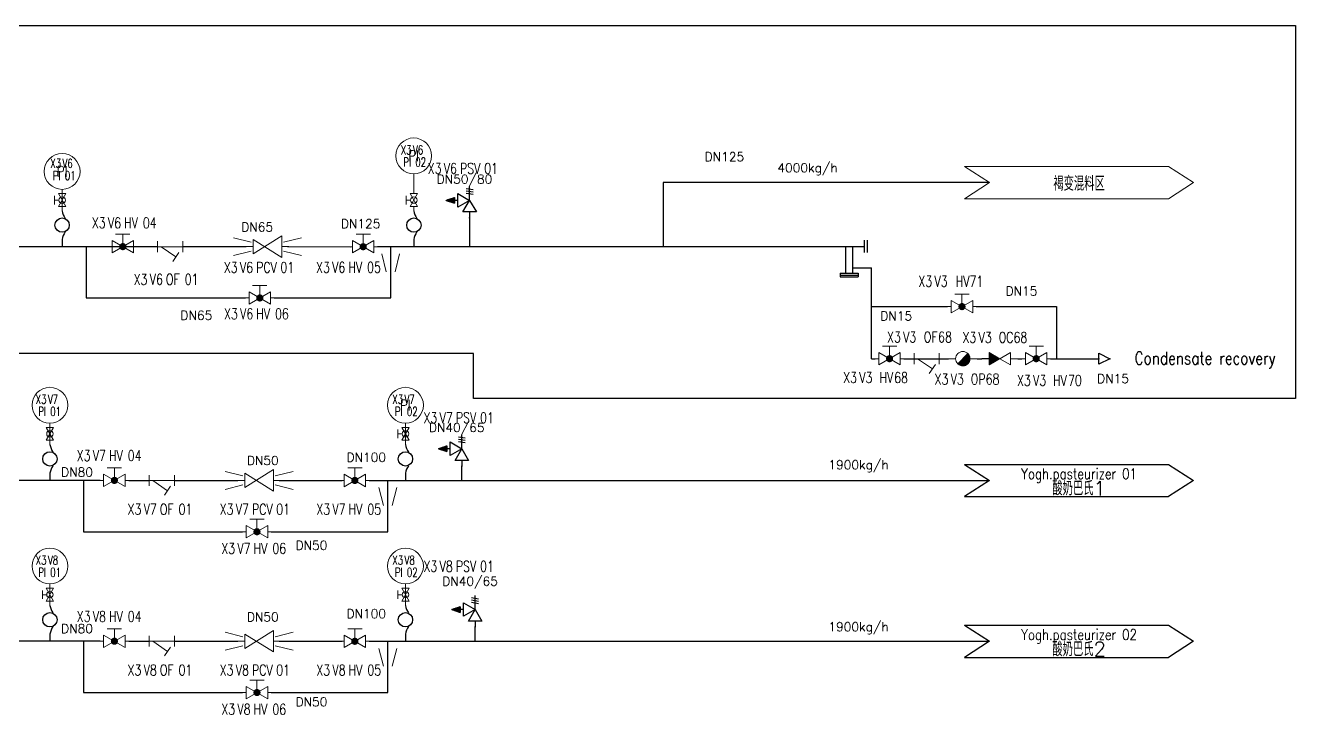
# Model space of a CAD drawing. Header units: inches. Extents: x 12135 to 13221, y 17278 to 18154.
# Drawn here: x 12866.3 to 13221.1, y 17861.3 to 18053.8 of the extents above; entities that cross this region are included whole.
import ezdxf
from ezdxf.enums import TextEntityAlignment as Align

# ---------------------------------------------------------------- set-up
doc = ezdxf.new("R2010")
doc.units = ezdxf.units.IN
doc.header["$MEASUREMENT"] = 0
doc.linetypes.add('ACAD_ISO02W100', pattern=[15, 12, -3])
for name, color, linetype in [('20 Pipe Steam Industrial', 231, 'Continuous'), ('Materiel divers', 7, 'Continuous'), ('MATERIEL-DIVERS', 7, 'Continuous'), ('PHASE I', 8, 'Continuous'), ('REPERES', 7, 'Continuous'), ('Steam pipe', 231, 'Continuous'), ('techn-data', 7, 'Continuous'), ('TEXTES', 7, 'Continuous'), ('TXT_FR', 7, 'Continuous'), ('VALVE', 5, 'Continuous')]:
    doc.layers.add(name, color=color, linetype=linetype)
for name, color, linetype, lineweight in [('31 Equipment', 7, 'Continuous', 9), ('33 Instruments Labels', 7, 'Continuous', 9), ('40 TXT Data', 7, 'Continuous', 9), ('61 Revision Cloud', 1, 'Continuous', 9)]:
    doc.layers.add(name, color=color, linetype=linetype, lineweight=lineweight)
doc.layers.get('REPERES').off()
doc.styles.add('ROMANC', font='romanc')
doc.styles.add('ROMANS', font='ROMANS.SHX')
doc.styles.add('USER1', font='TXT.SHX', dxfattribs={"bigfont": 'gbcbig.shx'})

# ---------------------------------------------------------------- blocks, each defined once
blk = doc.blocks.new('VALV-PRV')
at = {"layer": 'MATERIEL-DIVERS'}
h = blk.add_hatch(dxfattribs=at)
h.set_pattern_fill('ANSI37', color=256, scale=0.01, style=0)
h.set_pattern_definition([(45, (0, 0), (-0.02245064, 0.02245064), []), (135, (0, 0), (-0.02245064, -0.02245064), [])])
edge = h.paths.add_edge_path()
edge.add_line((6.53, 4.87), (4.21, 4.08))
edge.add_line((4.21, 5.66), (4.21, 4.08))
edge.add_line((6.53, 4.87), (4.21, 5.66))
at = {"color": 7}
for p, q in [((-0.97, 7.8), (0.98, 8.12)), ((-0.97, 7.15), (0.98, 7.47)), ((0, 4.87), (0, 8.77)), ((0.98, 8.12), (0.98, 8.12)), ((0.98, 7.47), (0.98, 7.47)), ((0, 4.87), (-1.88, 1.62)), ((-0.97, 6.5), (0.98, 6.82)), ((3.25, 6.75), (0, 4.87)), ((0, 4.87), (3.25, 3)), ((1.88, 1.62), (0, 4.87)), ((0.98, 6.82), (0.98, 6.82)), ((3.25, 3), (3.25, 6.75)), ((3.25, 4.87), (4.21, 4.87)), ((4.21, 5.66), (4.21, 4.08)), ((6.53, 4.87), (4.21, 5.66)), ((6.53, 4.87), (4.21, 4.08)), ((-1.88, 1.62), (1.88, 1.62)), ((0, 1.62), (0, 0))]:
    blk.add_line(p, q, dxfattribs=at)
at = {"color": 7, "extrusion": (0, -1, 0)}
blk.add_point((0, 0), dxfattribs=at)
blk = doc.blocks.new('APV-INS-M-L-PI')
at = {"layer": '31 Equipment', "color": 7}
blk.add_line((0, -5), (0, -10), dxfattribs=at)
blk.add_circle((0, 0), 5, dxfattribs=at)
at = {"layer": '33 Instruments Labels', "style": 'ROMANS', "width": 0.8, "flags": 8}
blk.add_attdef('PI', text='', height=3, dxfattribs=at).set_placement((0, 0), align=Align.MIDDLE)
blk = doc.blocks.new('LYRE')
blk.add_line((0, 2), (0, 0))
blk.add_circle((0, 6), 2)
for centre, start, end in [((5.64, 11), 190.0607, 212.9052), ((5.64, 1), 147.0948, 169.9393)]:
    blk.add_arc(centre, 5.72, start, end)
blk = doc.blocks.new('APV-FCE-REDV-GEN-1')
at = {"layer": '31 Equipment', "linetype": 'ACAD_ISO02W100', "ltscale": 38}
for p, q in [((-4, 0), (-6, 0)), ((4, 0), (6, 0))]:
    blk.add_line(p, q, dxfattribs=at)
at = {"layer": '31 Equipment', "color": 7}
for p, q in [((4, 3), (-4, -2)), ((-4, 2), (4, -3)), ((-4, -2), (-4, 2)), ((4, -3), (4, 3))]:
    blk.add_line(p, q, dxfattribs=at)
blk = doc.blocks.new('APV-FILT-GEN-Y-1')
at = {"layer": '31 Equipment'}
for p, q in [((-3.5, -1.5), (-3.5, 1.5)), ((-3.5, 0), (3.5, 0)), ((-2.5, 0), (1.6, -2.87)), ((3.5, 1.5), (3.5, -1.5)), ((2.46, -1.64), (0.74, -4.1))]:
    blk.add_line(p, q, dxfattribs=at)
blk = doc.blocks.new('APV-VLVM-SEAT-2WAY-1')
at = {"layer": '31 Equipment', "ltscale": 38}
for p, q in [((-3, 0), (-4, 0)), ((3, 0), (4, 0))]:
    blk.add_line(p, q, dxfattribs=at)
at = {"layer": '31 Equipment'}
for p, q in [((-3, 1.734), (-3, -1.734)), ((-3, -1.734), (3, 1.734)), ((3, -1.734), (-3, 1.734)), ((-2, 3.5), (2, 3.5)), ((0, 1), (0, 3.5)), ((3, 1.734), (3, -1.734))]:
    blk.add_line(p, q, dxfattribs=at)
at = {"layer": '31 Equipment', "const_width": 1}
blk.add_lwpolyline([(-0.5, 0, 1), (0.5, 0, 1)], format="xyb", close=True, dxfattribs=at)
blk = doc.blocks.new('APV-FCE-GEN-REDCON-1')
at = {"layer": '31 Equipment', "color": 7}
for p, q in [((-2.5, 2.5), (2.5, 1.25)), ((2.5, 1.25), (2.5, 1.25)), ((2.5, -1.25), (-2.5, -2.5))]:
    blk.add_line(p, q, dxfattribs=at)
blk = doc.blocks.new('VERS2')
at = {"color": 7}
for p, q in [((-25, 4.49), (-32, 0)), ((32, 4.49), (-25, 4.49)), ((32, 4.49), (25, 0)), ((-32, 0), (-25, -4.49)), ((25, 0), (32, -4.49)), ((32, -4.49), (-25, -4.49))]:
    blk.add_line(p, q, dxfattribs=at)
at = {"layer": 'MATERIEL-DIVERS'}
blk.add_line((0, 0), (0, 0), dxfattribs=at)
at = {"color": 7, "style": 'ROMANS', "width": 0.8}
for tag, p in [('VERS', (0, 0.37)), ('DEST', (0, -3.63))]:
    blk.add_attdef(tag, text='', height=3, dxfattribs=at).set_placement(p, align=Align.CENTER)
blk = doc.blocks.new('APV-SIGN-ARW-DWG-1')
at = {"layer": '31 Equipment'}
for p, q in [((-32, 4.49), (25, 4.49)), ((-32, 4.49), (-25, 0)), ((25, 4.49), (32, 0)), ((-25, 0), (-32, -4.49)), ((32, 0), (25, -4.49)), ((-32, -4.49), (25, -4.49))]:
    blk.add_line(p, q, dxfattribs=at)
at = {"layer": '31 Equipment', "style": 'ROMANS', "width": 0.8}
for tag, p in [('TEXT1', (0, 0.37)), ('TEXT2', (0, -3.63))]:
    blk.add_attdef(tag, text='', height=3, dxfattribs=at).set_placement(p, align=Align.CENTER)
blk = doc.blocks.new('REPNORM')
at = {"layer": 'TEXTES', "style": 'ROMANS', "width": 0.75}
for tag, p in [('ZONE', (-9.75, -1.25)), ('SOUSZONE', (-5.25, -1.25)), ('ELEMENT', (0, -1.25)), ('NUM', (4.5, -1.25))]:
    blk.add_attdef(tag, p, '', height=3, dxfattribs=at)
blk = doc.blocks.new('REPINS2')
at = {"layer": 'TEXTES', "style": 'ROMANS', "width": 0.7}
for tag, p in [('ZONE', (-3.35, 0.8)), ('SOUSZONE', (0.05, 0.8)), ('NUM', (0.7, -2.6))]:
    blk.add_attdef(tag, p, '', height=2.5, dxfattribs=at)
blk.add_attdef('ELEMENT', text='', height=2.5, dxfattribs=at).set_placement((-1.56, -2.59), align=Align.CENTER)
blk = doc.blocks.new('APV-FCE-GEN-STMTRAP-1')
at = {"layer": '31 Equipment'}
h = blk.add_hatch(dxfattribs=at)
h.set_pattern_fill('ANSI31', color=256, scale=0.01, style=0)
h.set_pattern_definition([(45, (-4, 0), (-0.02245064, 0.02245064), [])])
h.paths.add_polyline_path([(1.41, 1.42), (-1.42, -1.41, 1.002832)])
at = {"layer": '31 Equipment', "linetype": 'ACAD_ISO02W100', "ltscale": 38}
for p, q in [((-2, 0), (-4, 0)), ((2, 0), (4, 0))]:
    blk.add_line(p, q, dxfattribs=at)
at = {"layer": '31 Equipment', "color": 7}
blk.add_line((1.41, 1.42), (-1.42, -1.41), dxfattribs=at)
for start, end in [(45.2431, 224.7569), (224.8381, 45.1623)]:
    blk.add_arc((0, 0), 2, start, end, dxfattribs=at)
blk = doc.blocks.new('APV-FCE-NRV-GEN-1')
at = {"layer": '31 Equipment'}
h = blk.add_hatch(dxfattribs=at)
h.set_pattern_fill('ANSI31', color=256, scale=0.01, style=0)
h.set_pattern_definition([(45, (0, 0), (-0.02245064, 0.02245064), [])])
h.paths.add_polyline_path([(3, 1.75), (3, -1.75), (0, 0)])
at = {"layer": '31 Equipment', "linetype": 'ACAD_ISO02W100', "ltscale": 38}
for p, q in [((-3, 0), (-5, 0)), ((0, 0), (-3, 1.75)), ((-3, 1.75), (-3, -1.75)), ((0, 0), (-3, -1.75)), ((0, 0), (3, 1.75)), ((0, 0), (3, -1.75)), ((3, 1.75), (3, -1.75)), ((3, 0), (5, 0))]:
    blk.add_line(p, q, dxfattribs=at)
blk = doc.blocks.new('FLE23-A')
at = {"color": 7}
for p, q in [((0, 1.5), (-3, 0)), ((-3, 0), (0, -1.5)), ((0, -1.5), (0, 1.5))]:
    blk.add_line(p, q, dxfattribs=at)
at = {"layer": 'MATERIEL-DIVERS', "color": 7, "extrusion": (-1, 0, 0)}
blk.add_point((-3, 0), dxfattribs=at)
at = {"layer": 'MATERIEL-DIVERS', "color": 2}
for p in [(-3, 0), (0, 0)]:
    blk.add_point(p, dxfattribs=at)
at = {"layer": 'MATERIEL-DIVERS', "color": 7, "extrusion": (1, 0, 0)}
blk.add_point((0, 0), dxfattribs=at)

msp = doc.modelspace()

# ---------------------------------------------------------------- linework, layer by layer
at = {"layer": '20 Pipe Steam Industrial', "ltscale": 2}
for p, q in [((13100.56, 17993.87, 0), (13100.56, 17990.35, 0)), ((13100.56, 17993.87, 0), (13100.56, 17990.35, 0)), ((13101.41, 17993.87, 0), (13101.41, 17990.35, 0)), ((13101.41, 17993.87, 0), (13101.41, 17990.35, 0))]:
    msp.add_line(p, q, dxfattribs=at)
at = {"layer": '31 Equipment'}
for p, q in [((12874.47, 18003.83, 0), (12874.47, 18006.23, 0)), ((12877.61, 18003.23, 0), (12875.53, 18006.83, 0)), ((12875.53, 18006.83, 0), (12877.61, 18006.83, 0)), ((12877.61, 18006.83, 0), (12875.53, 18003.23, 0)), ((12972.71, 18003.83, 0), (12972.71, 18006.23, 0)), ((12975.85, 18003.23, 0), (12973.77, 18006.83, 0)), ((12973.77, 18006.83, 0), (12975.85, 18006.83, 0)), ((12975.85, 18006.83, 0), (12973.77, 18003.23, 0)), ((12875.67, 18005.03, 0), (12874.47, 18005.03, 0)), ((12875.53, 18003.23, 0), (12877.61, 18003.23, 0)), ((12973.91, 18005.03, 0), (12972.71, 18005.03, 0)), ((12973.77, 18003.23, 0), (12975.85, 18003.23, 0)), ((12874.2, 17937.93, 0), (12872.12, 17941.53, 0)), ((12872.12, 17941.53, 0), (12874.2, 17941.53, 0)), ((12874.2, 17941.53, 0), (12872.12, 17937.93, 0)), ((12970.37, 17938.53, 0), (12970.37, 17940.93, 0)), ((12971.57, 17939.73, 0), (12970.37, 17939.73, 0)), ((12973.51, 17937.93, 0), (12971.43, 17941.53, 0)), ((12971.43, 17941.53, 0), (12973.51, 17941.53, 0)), ((12973.51, 17941.53, 0), (12971.43, 17937.93, 0)), ((12872.12, 17937.93, 0), (12874.2, 17937.93, 0)), ((12971.43, 17937.93, 0), (12973.51, 17937.93, 0)), ((12871.06, 17893.6, 0), (12871.06, 17896, 0)), ((12874.2, 17893, 0), (12872.12, 17896.6, 0)), ((12872.12, 17896.6, 0), (12874.2, 17896.6, 0)), ((12874.2, 17896.6, 0), (12872.12, 17893, 0)), ((12970.37, 17893.6, 0), (12970.37, 17896, 0)), ((12973.51, 17893, 0), (12971.43, 17896.6, 0)), ((12971.43, 17896.6, 0), (12973.51, 17896.6, 0)), ((12973.51, 17896.6, 0), (12971.43, 17893, 0)), ((12872.26, 17894.8, 0), (12871.06, 17894.8, 0)), ((12872.12, 17893, 0), (12874.2, 17893, 0)), ((12971.57, 17894.8, 0), (12970.37, 17894.8, 0)), ((12971.43, 17893, 0), (12973.51, 17893, 0))]:
    msp.add_line(p, q, dxfattribs=at)
at = {"layer": '31 Equipment', "ltscale": 38}
for p, q in [((12876.57, 18006.83, 0), (12876.57, 18007.43, 0)), ((12974.81, 18006.83, 0), (12974.81, 18007.43, 0)), ((12876.57, 18003.23, 0), (12876.57, 18002.03, 0)), ((12974.81, 18003.23, 0), (12974.81, 18002.03, 0)), ((12873.16, 17941.53, 0), (12873.16, 17942.13, 0)), ((12972.47, 17941.53, 0), (12972.47, 17942.13, 0)), ((12873.16, 17937.93, 0), (12873.16, 17936.73, 0)), ((12972.47, 17937.93, 0), (12972.47, 17936.73, 0)), ((12873.16, 17896.6, 0), (12873.16, 17897.2, 0)), ((12972.47, 17896.6, 0), (12972.47, 17897.2, 0)), ((12873.16, 17893, 0), (12873.16, 17891.8, 0)), ((12972.47, 17893, 0), (12972.47, 17891.8, 0))]:
    msp.add_line(p, q, dxfattribs=at)
at = {"layer": '31 Equipment'}
for centre in [(12876.57, 18005.03, 0), (12974.81, 18005.03, 0), (12873.16, 17939.73, 0), (12972.47, 17939.73, 0), (12873.16, 17894.8, 0), (12972.47, 17894.8, 0)]:
    msp.add_circle(centre, 0.9, dxfattribs=at)
at = {"layer": '61 Revision Cloud'}
msp.add_line((13097.41, 17986.15, 0), (13097.41, 17984.65, 0), dxfattribs=at)
at = {"layer": 'PHASE I'}
msp.add_lwpolyline([(12689.11, 17962.15), (12689.11, 18053.83), (13221.11, 18053.83), (13221.11, 17949.58), (12991.48, 17949.58), (12991.48, 17962.15), (12689.11, 17962.15)], dxfattribs=at)
at = {"layer": 'Steam pipe'}
for p, q in [((13058.88, 18009.91, 0), (13044.43, 18009.91, 0)), ((13044.43, 18009.91, 0), (13044.43, 17992.07, 0)), ((13135.63, 18009.91, 0), (13058.88, 18009.91, 0)), ((12990.39, 18000.09, 0), (12990.39, 17992.01, 0)), ((12801.64, 17992.03, 0), (12903.25, 17992.03, 0)), ((12883.3, 17992.03, 0), (12883.3, 17977.7, 0)), ((12910.25, 17992.03, 0), (12927.96, 17992.03, 0)), ((12939.52, 17992.03, 0), (12957.17, 17992.01, 0)), ((13100.56, 17992.01, 0), (12964.67, 17992.01, 0)), ((12968.34, 17977.69, 0), (12968.34, 17992.01, 0)), ((13095.41, 17992.01, 0), (13095.41, 17984.65, 0)), ((13097.41, 17984.65, 0), (13097.41, 17992.01, 0)), ((13097.41, 17986.15, 0), (13102.63, 17986.12, 0)), ((13102.63, 17960.73, 0), (13102.63, 17986.12, 0)), ((13093.9, 17984.65, 0), (13096.4, 17984.65, 0)), ((13093.9, 17984.65, 0), (13093.9, 17983.57, 0)), ((13093.9, 17984.09, 0), (13098.9, 17984.09, 0)), ((13093.9, 17983.57, 0), (13096.4, 17983.57, 0)), ((13096.4, 17984.65, 0), (13098.9, 17984.65, 0)), ((13096.4, 17983.57, 0), (13098.9, 17983.57, 0)), ((13098.9, 17984.65, 0), (13098.9, 17983.57, 0)), ((12883.3, 17977.69, 0), (12927.78, 17977.69, 0)), ((12935.78, 17977.69, 0), (12968.34, 17977.69, 0)), ((13102.63, 17975.28, 0), (13123.92, 17975.28, 0)), ((13131.92, 17975.28, 0), (13154.34, 17975.28, 0)), ((13154.34, 17975.28, 0), (13154.34, 17960.73, 0)), ((13102.63, 17960.73, 0), (13103.69, 17960.73, 0)), ((13111.69, 17960.73, 0), (13124.15, 17960.73, 0)), ((13132.15, 17960.73, 0), (13133.48, 17960.73, 0)), ((13135.48, 17960.73, 0), (13133.48, 17960.73, 0)), ((13143.48, 17960.73, 0), (13144.66, 17960.73, 0)), ((13152.66, 17960.73, 0), (13166.19, 17960.73, 0)), ((12988.22, 17926.71, 0), (12988.22, 17930.71, 0)), ((12887.17, 17926.73, 0), (12835.81, 17926.73, 0)), ((12882.51, 17926.72, 0), (12882.51, 17912.39, 0)), ((12895.17, 17926.73, 0), (12900.91, 17926.73, 0)), ((12907.91, 17926.73, 0), (12925.62, 17926.73, 0)), ((12937.17, 17926.73, 0), (12954.83, 17926.71, 0)), ((12962.33, 17926.71, 0), (13135.63, 17926.71, 0)), ((12967.55, 17912.39, 0), (12967.55, 17926.71, 0)), ((12882.51, 17912.39, 0), (12926.99, 17912.39, 0)), ((12934.99, 17912.39, 0), (12967.55, 17912.39, 0)), ((12991.94, 17881.78, 0), (12991.94, 17885.78, 0)), ((12887.17, 17881.8, 0), (12851.8, 17881.8, 0)), ((12882.51, 17881.79, 0), (12882.51, 17867.46, 0)), ((12895.17, 17881.8, 0), (12900.91, 17881.8, 0)), ((12907.91, 17881.8, 0), (12925.62, 17881.8, 0)), ((12937.17, 17881.8, 0), (12954.83, 17881.78, 0)), ((12962.33, 17881.78, 0), (13135.63, 17881.78, 0)), ((12967.55, 17867.46, 0), (12967.55, 17881.78, 0)), ((12882.51, 17867.46, 0), (12926.99, 17867.46, 0)), ((12934.99, 17867.46, 0), (12967.55, 17867.46, 0))]:
    msp.add_line(p, q, dxfattribs=at)

# ---------------------------------------------------------------- block references
at = {"layer": 'Materiel divers', "color": 9, "xscale": -1}
msp.add_blockref('FLE23-A', (13166.19, 17960.73, 0), dxfattribs=at)
at = {"layer": 'MATERIEL-DIVERS'}
for p in [(12974.77, 18017.39, 0), (12876.57, 18013.03, 0), (12972.47, 17947.73, 0)]:
    msp.add_blockref('APV-INS-M-L-PI', p, dxfattribs=at).add_auto_attribs({'PI': 'PI'})
ref = msp.add_blockref('APV-SIGN-ARW-DWG-1', (13160.63, 18009.91, 0), dxfattribs=at)
ref.add_attrib('TEXT1', '褐变混料区', dxfattribs={"layer": '31 Equipment', "height": 4, "style": 'USER1'}).set_placement((13160.63, 18007.66, 0), align=Align.CENTER)
for name, p in [('LYRE', (12876.57, 17992.03, 0)), ('LYRE', (12974.81, 17992.03, 0)), ('APV-FCE-GEN-REDCON-1', (12926.91, 17992.03, 0)), ('APV-FCE-REDV-GEN-1', (12933.91, 17992.03, 0)), ('APV-INS-M-L-PI', (12873.16, 17947.73, 0)), ('LYRE', (12873.16, 17926.73, 0)), ('LYRE', (12972.47, 17926.73, 0)), ('APV-FCE-GEN-REDCON-1', (12924.57, 17926.73, 0)), ('APV-FCE-REDV-GEN-1', (12931.57, 17926.73, 0)), ('APV-INS-M-L-PI', (12873.16, 17902.8, 0)), ('APV-INS-M-L-PI', (12972.47, 17902.8, 0)), ('LYRE', (12873.16, 17881.8, 0)), ('LYRE', (12972.47, 17881.8, 0)), ('APV-FCE-GEN-REDCON-1', (12924.57, 17881.8, 0)), ('APV-FCE-REDV-GEN-1', (12931.57, 17881.8, 0))]:
    msp.add_blockref(name, p, dxfattribs=at)
at = {"layer": 'MATERIEL-DIVERS', "xscale": -1}
for p in [(12940.91, 17992.03, 0), (12938.57, 17926.73, 0), (12938.57, 17881.8, 0)]:
    msp.add_blockref('APV-FCE-GEN-REDCON-1', p, dxfattribs=at)
at = {"layer": 'MATERIEL-DIVERS', "rotation": 270}
for p in [(12968.34, 17987.52, 0), (12967.55, 17922.22, 0), (12967.55, 17877.29, 0)]:
    msp.add_blockref('APV-FCE-GEN-REDCON-1', p, dxfattribs=at)
at = {"layer": 'MATERIEL-DIVERS'}
ref = msp.add_blockref('VERS2', (13160.63, 17926.71, 0), dxfattribs=dict(at, xscale=-1))
ref.add_attrib('VERS', 'Yogh.pasteurizer 01', dxfattribs={"layer": '0', "color": 7, "height": 3, "style": 'ROMANS', "width": 0.8}).set_placement((13160.63, 17927.08, 0), align=Align.CENTER)
ref = msp.add_blockref('APV-SIGN-ARW-DWG-1', (13160.63, 17926.71, 0), dxfattribs=at)
ref.add_attrib('TEXT1', '酸奶巴氏1', dxfattribs={"layer": '31 Equipment', "height": 4, "style": 'USER1'}).set_placement((13160.63, 17922.53, 0), align=Align.CENTER)
ref = msp.add_blockref('VERS2', (13160.63, 17881.78, 0), dxfattribs=dict(at, xscale=-1))
ref.add_attrib('VERS', 'Yogh.pasteurizer 02', dxfattribs={"layer": '0', "color": 7, "height": 3, "style": 'ROMANS', "width": 0.8}).set_placement((13160.63, 17882.15, 0), align=Align.CENTER)
ref = msp.add_blockref('APV-SIGN-ARW-DWG-1', (13160.63, 17881.78, 0), dxfattribs=at)
ref.add_attrib('TEXT1', '酸奶巴氏2', dxfattribs={"layer": '31 Equipment', "height": 4, "style": 'USER1'}).set_placement((13160.63, 17877.6, 0), align=Align.CENTER)
at = {"layer": 'REPERES'}
for p, values in [((12974.51, 18016.99, -0.01), {'ZONE': 'X3', 'SOUSZONE': 'V6', 'NUM': '02', 'ELEMENT': 'PI'}), ((12876.63, 18013.22, -0.01), {'ZONE': 'X3', 'SOUSZONE': 'V6', 'NUM': '01', 'ELEMENT': 'PI'}), ((12872.55, 17947.34, -0.01), {'ZONE': 'X3', 'SOUSZONE': 'V7', 'NUM': '01', 'ELEMENT': 'PI'}), ((12972.17, 17947.34, -0.01), {'ZONE': 'X3', 'SOUSZONE': 'V7', 'NUM': '02', 'ELEMENT': 'PI'}), ((12872.55, 17902.4, -0.01), {'ZONE': 'X3', 'SOUSZONE': 'V8', 'NUM': '01', 'ELEMENT': 'PI'}), ((12972.17, 17902.4, -0.01), {'ZONE': 'X3', 'SOUSZONE': 'V8', 'NUM': '02', 'ELEMENT': 'PI'})]:
    msp.add_blockref('REPINS2', p, dxfattribs=at).add_auto_attribs(values)
ref = msp.add_blockref('REPNORM', (12988.44, 18013.63, 0.02), dxfattribs=at)
ref.add_attrib('ZONE', 'X3', (12978.69, 18012.38, 0.02), dxfattribs={"layer": 'TEXTES', "height": 3, "style": 'ROMANS', "width": 0.75})
ref.add_attrib('SOUSZONE', 'V6', (12983.19, 18012.38, 0.02), dxfattribs={"layer": 'TEXTES', "height": 3, "style": 'ROMANS', "width": 0.75})
ref.add_attrib('ELEMENT', 'PSV', (12987.7, 18012.38, 0.02), dxfattribs={"layer": 'TEXTES', "height": 3, "style": 'ROMANS', "width": 0.75})
ref.add_attrib('NUM', ' 01', (12992.94, 18012.38, 0.02), dxfattribs={"layer": 'TEXTES', "height": 3, "style": 'ROMANS', "width": 0.75})
ref = msp.add_blockref('REPNORM', (12894.62, 17998.42, 0.02), dxfattribs=at)
ref.add_attrib('ZONE', 'X3', (12884.87, 17997.17, 0.02), dxfattribs={"layer": 'TEXTES', "height": 3, "style": 'ROMANS', "width": 0.75})
ref.add_attrib('SOUSZONE', 'V6', (12889.37, 17997.17, 0.02), dxfattribs={"layer": 'TEXTES', "height": 3, "style": 'ROMANS', "width": 0.75})
ref.add_attrib('ELEMENT', 'HV', (12893.88, 17997.17, 0.02), dxfattribs={"layer": 'TEXTES', "height": 3, "style": 'ROMANS', "width": 0.75})
ref.add_attrib('NUM', '04', (12899.12, 17997.17, 0.02), dxfattribs={"layer": 'TEXTES', "height": 3, "style": 'ROMANS', "width": 0.75})
ref = msp.add_blockref('REPNORM', (12931.49, 17985.96, 0.02), dxfattribs=at)
ref.add_attrib('ZONE', 'X3', (12921.74, 17984.71, 0.02), dxfattribs={"layer": 'TEXTES', "height": 3, "style": 'ROMANS', "width": 0.75})
ref.add_attrib('SOUSZONE', 'V6', (12926.24, 17984.72, 0.02), dxfattribs={"layer": 'TEXTES', "height": 3, "style": 'ROMANS', "width": 0.75})
ref.add_attrib('ELEMENT', 'PCV', (12930.76, 17984.72, 0.02), dxfattribs={"layer": 'TEXTES', "height": 3, "style": 'ROMANS', "width": 0.75})
ref.add_attrib('NUM', ' 01', (12935.99, 17984.72, 0.02), dxfattribs={"layer": 'TEXTES', "height": 3, "style": 'ROMANS', "width": 0.75})
ref = msp.add_blockref('REPNORM', (12957.25, 17985.98, 0.02), dxfattribs=at)
ref.add_attrib('ZONE', 'X3', (12947.5, 17984.73, 0.02), dxfattribs={"layer": 'TEXTES', "height": 3, "style": 'ROMANS', "width": 0.75})
ref.add_attrib('SOUSZONE', 'V6', (12952, 17984.74, 0.02), dxfattribs={"layer": 'TEXTES', "height": 3, "style": 'ROMANS', "width": 0.75})
ref.add_attrib('ELEMENT', 'HV', (12956.52, 17984.74, 0.02), dxfattribs={"layer": 'TEXTES', "height": 3, "style": 'ROMANS', "width": 0.75})
ref.add_attrib('NUM', '05', (12961.75, 17984.74, 0.02), dxfattribs={"layer": 'TEXTES', "height": 3, "style": 'ROMANS', "width": 0.75})
ref = msp.add_blockref('REPNORM', (12906.29, 17982.63, 0.02), dxfattribs=at)
ref.add_attrib('ZONE', 'X3', (12896.54, 17981.38, 0.02), dxfattribs={"layer": 'TEXTES', "height": 3, "style": 'ROMANS', "width": 0.75})
ref.add_attrib('SOUSZONE', 'V6', (12901.04, 17981.39, 0.02), dxfattribs={"layer": 'TEXTES', "height": 3, "style": 'ROMANS', "width": 0.75})
ref.add_attrib('ELEMENT', 'OF', (12905.55, 17981.39, 0.02), dxfattribs={"layer": 'TEXTES', "height": 3, "style": 'ROMANS', "width": 0.75})
ref.add_attrib('NUM', '01', (12910.79, 17981.39, 0.02), dxfattribs={"layer": 'TEXTES', "height": 3, "style": 'ROMANS', "width": 0.75})
ref = msp.add_blockref('REPNORM', (13125.51, 17982.08, 0.04), dxfattribs=at)
ref.add_attrib('ZONE', 'X3', (13115.76, 17980.83, 0.04), dxfattribs={"layer": 'TEXTES', "height": 3, "style": 'ROMANS', "width": 0.75})
ref.add_attrib('SOUSZONE', 'V3', (13120.26, 17980.83, 0.04), dxfattribs={"layer": 'TEXTES', "height": 3, "style": 'ROMANS', "width": 0.75})
ref.add_attrib('ELEMENT', 'HV', (13126.16, 17980.83, 0.04), dxfattribs={"layer": 'TEXTES', "height": 3, "style": 'ROMANS', "width": 0.75})
ref.add_attrib('NUM', '71', (13130.01, 17980.83, 0.04), dxfattribs={"layer": 'TEXTES', "height": 3, "style": 'ROMANS', "width": 0.75})
ref = msp.add_blockref('REPNORM', (12931.53, 17973.01, 0.02), dxfattribs=at)
ref.add_attrib('ZONE', 'X3', (12921.78, 17971.76, 0.02), dxfattribs={"layer": 'TEXTES', "height": 3, "style": 'ROMANS', "width": 0.75})
ref.add_attrib('SOUSZONE', 'V6', (12926.28, 17971.76, 0.02), dxfattribs={"layer": 'TEXTES', "height": 3, "style": 'ROMANS', "width": 0.75})
ref.add_attrib('ELEMENT', 'HV', (12930.8, 17971.76, 0.02), dxfattribs={"layer": 'TEXTES', "height": 3, "style": 'ROMANS', "width": 0.75})
ref.add_attrib('NUM', '06', (12936.03, 17971.76, 0.02), dxfattribs={"layer": 'TEXTES', "height": 3, "style": 'ROMANS', "width": 0.75})
ref = msp.add_blockref('REPNORM', (13116.75, 17966.51, 0.04), dxfattribs=at)
ref.add_attrib('ZONE', 'X3', (13107, 17965.26, 0.04), dxfattribs={"layer": 'TEXTES', "height": 3, "style": 'ROMANS', "width": 0.75})
ref.add_attrib('SOUSZONE', 'V3', (13111.5, 17965.26, 0.04), dxfattribs={"layer": 'TEXTES', "height": 3, "style": 'ROMANS', "width": 0.75})
ref.add_attrib('ELEMENT', 'OF', (13117.25, 17965.26, 0.04), dxfattribs={"layer": 'TEXTES', "height": 3, "style": 'ROMANS', "width": 0.75})
ref.add_attrib('NUM', '68', (13121.25, 17965.26, 0.04), dxfattribs={"layer": 'TEXTES', "height": 3, "style": 'ROMANS', "width": 0.75})
ref = msp.add_blockref('REPNORM', (13137.82, 17966.41, 0.04), dxfattribs=at)
ref.add_attrib('ZONE', 'X3', (13128.07, 17965.16, 0.04), dxfattribs={"layer": 'TEXTES', "height": 3, "style": 'ROMANS', "width": 0.75})
ref.add_attrib('SOUSZONE', 'V3', (13132.57, 17965.16, 0.04), dxfattribs={"layer": 'TEXTES', "height": 3, "style": 'ROMANS', "width": 0.75})
ref.add_attrib('ELEMENT', 'OC', (13138.16, 17965.16, 0.04), dxfattribs={"layer": 'TEXTES', "height": 3, "style": 'ROMANS', "width": 0.75})
ref.add_attrib('NUM', '68', (13142.32, 17965.16, 0.04), dxfattribs={"layer": 'TEXTES', "height": 3, "style": 'ROMANS', "width": 0.75})
ref = msp.add_blockref('REPNORM', (13104.48, 17955.19, 0.04), dxfattribs=at)
ref.add_attrib('ZONE', 'X3', (13094.73, 17953.94, 0.04), dxfattribs={"layer": 'TEXTES', "height": 3, "style": 'ROMANS', "width": 0.75})
ref.add_attrib('SOUSZONE', 'V3', (13099.23, 17953.94, 0.04), dxfattribs={"layer": 'TEXTES', "height": 3, "style": 'ROMANS', "width": 0.75})
ref.add_attrib('ELEMENT', 'HV', (13104.89, 17953.94, 0.04), dxfattribs={"layer": 'TEXTES', "height": 3, "style": 'ROMANS', "width": 0.75})
ref.add_attrib('NUM', '68', (13108.98, 17953.94, 0.04), dxfattribs={"layer": 'TEXTES', "height": 3, "style": 'ROMANS', "width": 0.75})
ref = msp.add_blockref('REPNORM', (13130.02, 17954.75, 0.04), dxfattribs=at)
ref.add_attrib('ZONE', 'X3', (13120.27, 17953.5, 0.04), dxfattribs={"layer": 'TEXTES', "height": 3, "style": 'ROMANS', "width": 0.75})
ref.add_attrib('SOUSZONE', 'V3', (13124.77, 17953.51, 0.04), dxfattribs={"layer": 'TEXTES', "height": 3, "style": 'ROMANS', "width": 0.75})
ref.add_attrib('ELEMENT', 'OP', (13130.36, 17953.51, 0.04), dxfattribs={"layer": 'TEXTES', "height": 3, "style": 'ROMANS', "width": 0.75})
ref.add_attrib('NUM', '68', (13134.52, 17953.51, 0.04), dxfattribs={"layer": 'TEXTES', "height": 3, "style": 'ROMANS', "width": 0.75})
ref = msp.add_blockref('REPNORM', (13153.03, 17954.42, 0.04), dxfattribs=at)
ref.add_attrib('ZONE', 'X3', (13143.28, 17953.17, 0.04), dxfattribs={"layer": 'TEXTES', "height": 3, "style": 'ROMANS', "width": 0.75})
ref.add_attrib('SOUSZONE', 'V3', (13147.78, 17953.17, 0.04), dxfattribs={"layer": 'TEXTES', "height": 3, "style": 'ROMANS', "width": 0.75})
ref.add_attrib('ELEMENT', 'HV', (13153.35, 17953.17, 0.04), dxfattribs={"layer": 'TEXTES', "height": 3, "style": 'ROMANS', "width": 0.75})
ref.add_attrib('NUM', '70', (13157.53, 17953.17, 0.04), dxfattribs={"layer": 'TEXTES', "height": 3, "style": 'ROMANS', "width": 0.75})
ref = msp.add_blockref('REPNORM', (12987.27, 17943.97, 0.02), dxfattribs=at)
ref.add_attrib('ZONE', 'X3', (12977.52, 17942.72, 0.02), dxfattribs={"layer": 'TEXTES', "height": 3, "style": 'ROMANS', "width": 0.75})
ref.add_attrib('SOUSZONE', 'V7', (12982.02, 17942.73, 0.02), dxfattribs={"layer": 'TEXTES', "height": 3, "style": 'ROMANS', "width": 0.75})
ref.add_attrib('ELEMENT', 'PSV', (12986.54, 17942.73, 0.02), dxfattribs={"layer": 'TEXTES', "height": 3, "style": 'ROMANS', "width": 0.75})
ref.add_attrib('NUM', ' 01', (12991.77, 17942.73, 0.02), dxfattribs={"layer": 'TEXTES', "height": 3, "style": 'ROMANS', "width": 0.75})
ref = msp.add_blockref('REPNORM', (12890.4, 17933.39, 0.02), dxfattribs=at)
ref.add_attrib('ZONE', 'X3', (12880.65, 17932.14, 0.02), dxfattribs={"layer": 'TEXTES', "height": 3, "style": 'ROMANS', "width": 0.75})
ref.add_attrib('SOUSZONE', 'V7', (12885.15, 17932.15, 0.02), dxfattribs={"layer": 'TEXTES', "height": 3, "style": 'ROMANS', "width": 0.75})
ref.add_attrib('ELEMENT', 'HV', (12889.66, 17932.15, 0.02), dxfattribs={"layer": 'TEXTES', "height": 3, "style": 'ROMANS', "width": 0.75})
ref.add_attrib('NUM', '04', (12894.9, 17932.15, 0.02), dxfattribs={"layer": 'TEXTES', "height": 3, "style": 'ROMANS', "width": 0.75})
ref = msp.add_blockref('REPNORM', (12904.6, 17918.41, 0.02), dxfattribs=at)
ref.add_attrib('ZONE', 'X3', (12894.85, 17917.16, 0.02), dxfattribs={"layer": 'TEXTES', "height": 3, "style": 'ROMANS', "width": 0.75})
ref.add_attrib('SOUSZONE', 'V7', (12899.35, 17917.16, 0.02), dxfattribs={"layer": 'TEXTES', "height": 3, "style": 'ROMANS', "width": 0.75})
ref.add_attrib('ELEMENT', 'OF', (12903.86, 17917.16, 0.02), dxfattribs={"layer": 'TEXTES', "height": 3, "style": 'ROMANS', "width": 0.75})
ref.add_attrib('NUM', '01', (12909.1, 17917.16, 0.02), dxfattribs={"layer": 'TEXTES', "height": 3, "style": 'ROMANS', "width": 0.75})
ref = msp.add_blockref('REPNORM', (12930.33, 17918.41, 0.02), dxfattribs=at)
ref.add_attrib('ZONE', 'X3', (12920.58, 17917.16, 0.02), dxfattribs={"layer": 'TEXTES', "height": 3, "style": 'ROMANS', "width": 0.75})
ref.add_attrib('SOUSZONE', 'V7', (12925.08, 17917.16, 0.02), dxfattribs={"layer": 'TEXTES', "height": 3, "style": 'ROMANS', "width": 0.75})
ref.add_attrib('ELEMENT', 'PCV', (12929.6, 17917.16, 0.02), dxfattribs={"layer": 'TEXTES', "height": 3, "style": 'ROMANS', "width": 0.75})
ref.add_attrib('NUM', ' 01', (12934.83, 17917.16, 0.02), dxfattribs={"layer": 'TEXTES', "height": 3, "style": 'ROMANS', "width": 0.75})
ref = msp.add_blockref('REPNORM', (12957.32, 17918.43, 0.02), dxfattribs=at)
ref.add_attrib('ZONE', 'X3', (12947.57, 17917.18, 0.02), dxfattribs={"layer": 'TEXTES', "height": 3, "style": 'ROMANS', "width": 0.75})
ref.add_attrib('SOUSZONE', 'V7', (12952.07, 17917.18, 0.02), dxfattribs={"layer": 'TEXTES', "height": 3, "style": 'ROMANS', "width": 0.75})
ref.add_attrib('ELEMENT', 'HV', (12956.58, 17917.18, 0.02), dxfattribs={"layer": 'TEXTES', "height": 3, "style": 'ROMANS', "width": 0.75})
ref.add_attrib('NUM', '05', (12961.82, 17917.18, 0.02), dxfattribs={"layer": 'TEXTES', "height": 3, "style": 'ROMANS', "width": 0.75})
ref = msp.add_blockref('REPNORM', (12930.78, 17907.49, 0.02), dxfattribs=at)
ref.add_attrib('ZONE', 'X3', (12921.03, 17906.24, 0.02), dxfattribs={"layer": 'TEXTES', "height": 3, "style": 'ROMANS', "width": 0.75})
ref.add_attrib('SOUSZONE', 'V7', (12925.53, 17906.24, 0.02), dxfattribs={"layer": 'TEXTES', "height": 3, "style": 'ROMANS', "width": 0.75})
ref.add_attrib('ELEMENT', 'HV', (12930.04, 17906.24, 0.02), dxfattribs={"layer": 'TEXTES', "height": 3, "style": 'ROMANS', "width": 0.75})
ref.add_attrib('NUM', '06', (12935.28, 17906.24, 0.02), dxfattribs={"layer": 'TEXTES', "height": 3, "style": 'ROMANS', "width": 0.75})
ref = msp.add_blockref('REPNORM', (12987.27, 17902.47, 0.02), dxfattribs=at)
ref.add_attrib('ZONE', 'X3', (12977.52, 17901.22, 0.02), dxfattribs={"layer": 'TEXTES', "height": 3, "style": 'ROMANS', "width": 0.75})
ref.add_attrib('SOUSZONE', 'V8', (12982.02, 17901.22, 0.02), dxfattribs={"layer": 'TEXTES', "height": 3, "style": 'ROMANS', "width": 0.75})
ref.add_attrib('ELEMENT', 'PSV', (12986.54, 17901.22, 0.02), dxfattribs={"layer": 'TEXTES', "height": 3, "style": 'ROMANS', "width": 0.75})
ref.add_attrib('NUM', ' 01', (12991.77, 17901.22, 0.02), dxfattribs={"layer": 'TEXTES', "height": 3, "style": 'ROMANS', "width": 0.75})
ref = msp.add_blockref('REPNORM', (12890.4, 17888.46, 0.02), dxfattribs=at)
ref.add_attrib('ZONE', 'X3', (12880.65, 17887.21, 0.02), dxfattribs={"layer": 'TEXTES', "height": 3, "style": 'ROMANS', "width": 0.75})
ref.add_attrib('SOUSZONE', 'V8', (12885.15, 17887.21, 0.02), dxfattribs={"layer": 'TEXTES', "height": 3, "style": 'ROMANS', "width": 0.75})
ref.add_attrib('ELEMENT', 'HV', (12889.66, 17887.21, 0.02), dxfattribs={"layer": 'TEXTES', "height": 3, "style": 'ROMANS', "width": 0.75})
ref.add_attrib('NUM', '04', (12894.9, 17887.21, 0.02), dxfattribs={"layer": 'TEXTES', "height": 3, "style": 'ROMANS', "width": 0.75})
ref = msp.add_blockref('REPNORM', (12904.6, 17873.48, 0.02), dxfattribs=at)
ref.add_attrib('ZONE', 'X3', (12894.85, 17872.23, 0.02), dxfattribs={"layer": 'TEXTES', "height": 3, "style": 'ROMANS', "width": 0.75})
ref.add_attrib('SOUSZONE', 'V8', (12899.35, 17872.23, 0.02), dxfattribs={"layer": 'TEXTES', "height": 3, "style": 'ROMANS', "width": 0.75})
ref.add_attrib('ELEMENT', 'OF', (12903.86, 17872.23, 0.02), dxfattribs={"layer": 'TEXTES', "height": 3, "style": 'ROMANS', "width": 0.75})
ref.add_attrib('NUM', '01', (12909.1, 17872.23, 0.02), dxfattribs={"layer": 'TEXTES', "height": 3, "style": 'ROMANS', "width": 0.75})
ref = msp.add_blockref('REPNORM', (12930.33, 17873.48, 0.02), dxfattribs=at)
ref.add_attrib('ZONE', 'X3', (12920.58, 17872.23, 0.02), dxfattribs={"layer": 'TEXTES', "height": 3, "style": 'ROMANS', "width": 0.75})
ref.add_attrib('SOUSZONE', 'V8', (12925.08, 17872.23, 0.02), dxfattribs={"layer": 'TEXTES', "height": 3, "style": 'ROMANS', "width": 0.75})
ref.add_attrib('ELEMENT', 'PCV', (12929.6, 17872.23, 0.02), dxfattribs={"layer": 'TEXTES', "height": 3, "style": 'ROMANS', "width": 0.75})
ref.add_attrib('NUM', ' 01', (12934.83, 17872.23, 0.02), dxfattribs={"layer": 'TEXTES', "height": 3, "style": 'ROMANS', "width": 0.75})
ref = msp.add_blockref('REPNORM', (12957.32, 17873.49, 0.02), dxfattribs=at)
ref.add_attrib('ZONE', 'X3', (12947.57, 17872.24, 0.02), dxfattribs={"layer": 'TEXTES', "height": 3, "style": 'ROMANS', "width": 0.75})
ref.add_attrib('SOUSZONE', 'V8', (12952.07, 17872.25, 0.02), dxfattribs={"layer": 'TEXTES', "height": 3, "style": 'ROMANS', "width": 0.75})
ref.add_attrib('ELEMENT', 'HV', (12956.58, 17872.25, 0.02), dxfattribs={"layer": 'TEXTES', "height": 3, "style": 'ROMANS', "width": 0.75})
ref.add_attrib('NUM', '05', (12961.82, 17872.25, 0.02), dxfattribs={"layer": 'TEXTES', "height": 3, "style": 'ROMANS', "width": 0.75})
ref = msp.add_blockref('REPNORM', (12930.78, 17862.55, 0.02), dxfattribs=at)
ref.add_attrib('ZONE', 'X3', (12921.03, 17861.3, 0.02), dxfattribs={"layer": 'TEXTES', "height": 3, "style": 'ROMANS', "width": 0.75})
ref.add_attrib('SOUSZONE', 'V8', (12925.53, 17861.31, 0.02), dxfattribs={"layer": 'TEXTES', "height": 3, "style": 'ROMANS', "width": 0.75})
ref.add_attrib('ELEMENT', 'HV', (12930.04, 17861.31, 0.02), dxfattribs={"layer": 'TEXTES', "height": 3, "style": 'ROMANS', "width": 0.75})
ref.add_attrib('NUM', '06', (12935.28, 17861.31, 0.02), dxfattribs={"layer": 'TEXTES', "height": 3, "style": 'ROMANS', "width": 0.75})
at = {"layer": 'Steam pipe'}
for name, p in [('APV-VLVM-SEAT-2WAY-1', (12893.52, 17992.03, 0)), ('APV-VLVM-SEAT-2WAY-1', (12960.67, 17992.01, 0)), ('APV-FILT-GEN-Y-1', (12906.75, 17992.02, 0)), ('APV-VLVM-SEAT-2WAY-1', (12931.78, 17977.69, 0)), ('APV-VLVM-SEAT-2WAY-1', (13127.92, 17975.28, 0)), ('APV-VLVM-SEAT-2WAY-1', (13107.69, 17960.73, 0)), ('APV-VLVM-SEAT-2WAY-1', (13148.66, 17960.73, 0)), ('APV-FILT-GEN-Y-1', (13118.04, 17960.73, 0)), ('APV-FCE-GEN-STMTRAP-1', (13128.15, 17960.73, 0)), ('APV-VLVM-SEAT-2WAY-1', (12891.17, 17926.73, 0)), ('APV-FILT-GEN-Y-1', (12904.41, 17926.72, 0)), ('APV-VLVM-SEAT-2WAY-1', (12958.33, 17926.71, 0)), ('APV-VLVM-SEAT-2WAY-1', (12930.99, 17912.39, 0)), ('APV-VLVM-SEAT-2WAY-1', (12891.17, 17881.8, 0)), ('APV-FILT-GEN-Y-1', (12904.41, 17881.79, 0)), ('APV-VLVM-SEAT-2WAY-1', (12958.33, 17881.78, 0)), ('APV-VLVM-SEAT-2WAY-1', (12930.99, 17867.46, 0))]:
    msp.add_blockref(name, p, dxfattribs=at)
at = {"layer": 'Steam pipe', "rotation": 180}
msp.add_blockref('APV-FCE-NRV-GEN-1', (13138.48, 17960.73, 0), dxfattribs=at)
at = {"layer": 'VALVE', "color": 9, "xscale": -1}
for p in [(12990.39, 18000.09, 0), (12988.22, 17930.71, 0), (12991.94, 17885.78, 0)]:
    msp.add_blockref('VALV-PRV', p, dxfattribs=at)

# ---------------------------------------------------------------- texts
at = {"layer": '40 TXT Data', "char_height": 2.5, "style": 'ROMANS'}
for s, insert, width, attachment_point in [('DN125', (13056.05, 18018.38, 0.01), 14.0814, 1), ('4000kg/h', (13093.19, 18015.3, 0.01), 14.0814, 3), ('DN50/80', (12981.19, 18012.13, 0.01), 14.4856, 1), ('DN125', (12954.44, 17999.68, 0), 14.0814, 1), ('DN65', (12926.61, 17998.77, 0), 14.0814, 1), ('DN65', (12909.61, 17974.08, 0), 14.0814, 1), ('DN15', (13105.11, 17973.92, 0.01), 14.0814, 1), ('DN40/65', (12979.02, 17942.75, 0.01), 14.4856, 1), ('DN50', (12928.17, 17933.54, 0.01), 14.0814, 1), ('DN100', (12956, 17934.45, 0.01), 14.0814, 1), ('1900kg/h', (13107.44, 17932.34, 0.01), 14.0814, 3), ('DN80', (12876.28, 17930.29, 0.01), 14.0814, 1), ('DN50', (12941.77, 17909.83, 0.01), 14.0814, 1), ('DN40/65', (12982.74, 17899.82, 0.01), 14.4856, 1), ('DN50', (12928.17, 17889.84, 0.01), 14.0814, 1), ('DN100', (12956, 17890.74, 0.01), 14.0814, 1), ('DN80', (12876.28, 17886.58, 0.01), 14.0814, 1), ('1900kg/h', (13107.44, 17887.08, 0.01), 14.0814, 3), ('DN50', (12941.77, 17866.12, 0.01), 14.0814, 1)]:
    msp.add_mtext(s, dxfattribs=dict(at, insert=insert, width=width, attachment_point=attachment_point))
at = {"layer": 'techn-data', "char_height": 2.5, "width": 14.0814, "attachment_point": 1, "style": 'ROMANS'}
for insert in [(13140.09, 17980.89, 0.04), (13165.67, 17956.42, 0.04)]:
    msp.add_mtext('DN15', dxfattribs=dict(at, insert=insert))
at = {"layer": 'TXT_FR', "style": 'ROMANC', "width": 0.8}
msp.add_text('Condensate recovery', height=3.5, dxfattribs=at).set_placement((13195.81, 17960.29, 0), align=Align.MIDDLE)

doc.saveas('drawing.dxf')
